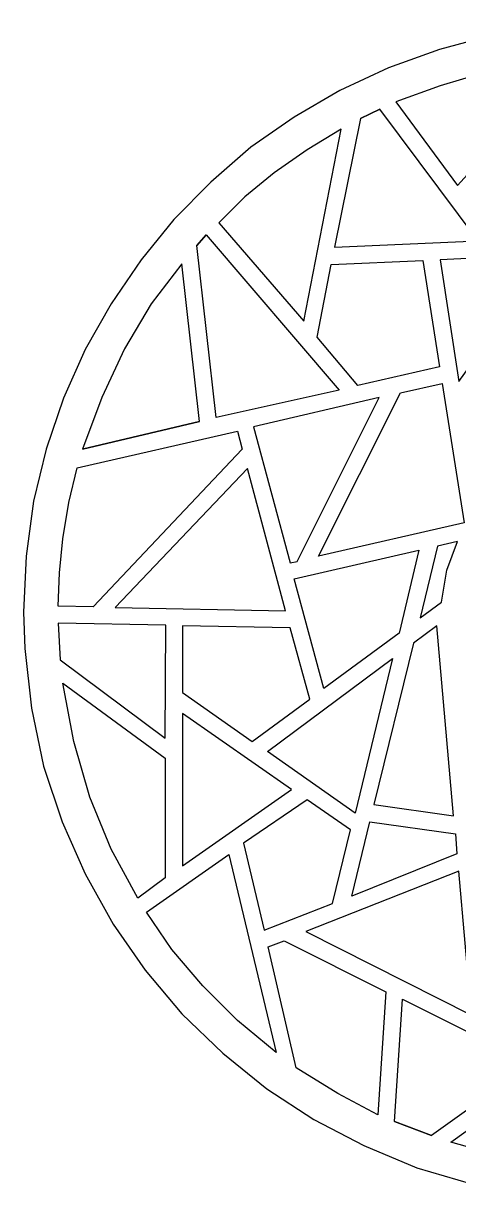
# Model space of a CAD drawing. Header units: centimetres. Extents: x -7.5 to 6.2, y -14.2 to 13.7.
# Drawn here: x -7.54 to -2.47, y -14.2 to -0.48 of the extents above; entities that cross this region are included whole.
import ezdxf

# ---------------------------------------------------------------- set-up
doc = ezdxf.new("R2010")
doc.units = ezdxf.units.CM
doc.header["$MEASUREMENT"] = 0

msp = doc.modelspace()

# ---------------------------------------------------------------- linework, layer by layer
at = {"color": 242}
for points, knots in [([(-1.09796, -0.49), (-1.09796, -0.49), (-0.39593, -0.48225), (-0.39593, -0.48225), (-0.39593, -0.48225), (-0.39593, -0.48225), (0.29056, -0.54457), (0.29056, -0.54457), (0.29056, -0.54457), (0.29056, -0.54457), (0.96125, -0.66938), (0.96125, -0.66938), (0.96125, -0.66938), (0.96125, -0.66938), (1.60086, -0.86453), (1.60086, -0.86453), (1.60086, -0.86453), (1.60086, -0.86453), (2.22492, -1.114), (2.22492, -1.114), (2.22492, -1.114), (2.22492, -1.114), (2.80988, -1.42609), (2.80988, -1.42609), (2.80988, -1.42609), (2.80988, -1.42609), (3.35589, -1.79274), (3.35589, -1.79274), (3.35589, -1.79274), (3.35589, -1.79274), (3.87055, -2.20603), (3.87055, -2.20603), (3.87055, -2.20603), (3.87055, -2.20603), (4.34642, -2.65847), (4.34642, -2.65847), (4.34642, -2.65847), (4.34642, -2.65847), (4.76766, -3.15769), (4.76766, -3.15769), (4.76766, -3.15769), (4.76766, -3.15769), (5.14985, -3.71135), (5.14985, -3.71135), (5.14985, -3.71135), (5.14985, -3.71135), (5.46971, -4.28866), (5.46971, -4.28866), (5.46971, -4.28866), (5.46971, -4.28866), (5.74262, -4.90479), (5.74262, -4.90479), (5.74262, -4.90479), (5.74262, -4.90479), (5.95324, -5.54438), (5.95324, -5.54438), (5.95324, -5.54438), (5.95324, -5.54438), (6.09367, -6.22308), (6.09367, -6.22308), (6.09367, -6.22308), (6.09367, -6.22308), (6.17943, -6.91721), (6.17943, -6.91721), (6.17943, -6.91721), (6.17943, -6.91721), (6.1872, -7.61925), (6.1872, -7.61925), (6.1872, -7.61925), (6.1872, -7.61925), (6.12487, -8.31347), (6.12487, -8.31347), (6.12487, -8.31347), (6.12487, -8.31347), (5.9923, -8.97643), (5.9923, -8.97643), (5.9923, -8.97643), (5.9923, -8.97643), (5.8051, -9.62376), (5.8051, -9.62376), (5.8051, -9.62376), (5.8051, -9.62376), (5.54768, -10.23988), (5.54768, -10.23988), (5.54768, -10.23988), (5.54768, -10.23988), (5.24331, -10.82489), (5.24331, -10.82489), (5.24331, -10.82489), (5.24331, -10.82489), (4.87692, -11.37093), (4.87692, -11.37093), (4.87692, -11.37093), (4.87692, -11.37093), (4.46338, -11.88568), (4.46338, -11.88568), (4.46338, -11.88568), (4.46338, -11.88568), (4.00322, -12.36148), (4.00322, -12.36148), (4.00322, -12.36148), (4.00322, -12.36148), (3.50407, -12.79056), (3.50407, -12.79056), (3.50407, -12.79056), (3.50407, -12.79056), (2.95804, -13.17276), (2.95804, -13.17276), (2.95804, -13.17276), (2.95804, -13.17276), (2.38085, -13.49262), (2.38085, -13.49262), (2.38085, -13.49262), (2.38085, -13.49262), (1.76476, -13.76553), (1.76476, -13.76553), (1.76476, -13.76553), (1.76476, -13.76553), (1.11731, -13.9684), (1.11731, -13.9684), (1.11731, -13.9684), (1.11731, -13.9684), (0.44645, -14.11658), (0.44645, -14.11658), (0.44645, -14.11658), (0.44645, -14.11658), (-0.24777, -14.19457), (-0.24777, -14.19457), (-0.24777, -14.19457), (-0.24777, -14.19457), (-0.95756, -14.20233), (-0.95756, -14.20233), (-0.95756, -14.20233), (-0.95756, -14.20233), (-1.64391, -14.14002), (-1.64391, -14.14002), (-1.64391, -14.14002), (-1.64391, -14.14002), (-2.31475, -14.00728), (-2.31475, -14.00728), (-2.31475, -14.00728), (-2.31475, -14.00728), (-2.95437, -13.82005), (-2.95437, -13.82005), (-2.95437, -13.82005), (-2.95437, -13.82005), (-3.57051, -13.56283), (-3.57051, -13.56283), (-3.57051, -13.56283), (-3.57051, -13.56283), (-4.15547, -13.25849), (-4.15547, -13.25849), (-4.15547, -13.25849), (-4.15547, -13.25849), (-4.7014, -12.89982), (-4.7014, -12.89982), (-4.7014, -12.89982), (-4.7014, -12.89982), (-5.21633, -12.48629), (-5.21633, -12.48629), (-5.21633, -12.48629), (-5.21633, -12.48629), (-5.69209, -12.02612), (-5.69209, -12.02612), (-5.69209, -12.02612), (-5.69209, -12.02612), (-6.12114, -11.51923), (-6.12114, -11.51923), (-6.12114, -11.51923), (-6.12114, -11.51923), (-6.49548, -10.98094), (-6.49548, -10.98094), (-6.49548, -10.98094), (-6.49548, -10.98094), (-6.823, -10.39592), (-6.823, -10.39592), (-6.823, -10.39592), (-6.823, -10.39592), (-7.08821, -9.7876), (-7.08821, -9.7876), (-7.08821, -9.7876), (-7.08821, -9.7876), (-7.3067, -9.14018), (-7.3067, -9.14018), (-7.3067, -9.14018), (-7.3067, -9.14018), (-7.44709, -8.46151), (-7.44709, -8.46151), (-7.44709, -8.46151), (-7.44709, -8.46151), (-7.52514, -7.76739), (-7.52514, -7.76739), (-7.52514, -7.76739), (-7.52514, -7.76739), (-7.54065, -7.34608), (-7.54065, -7.34608), (-7.54065, -7.34608), (-7.54065, -7.34608), (-7.50948, -6.69105), (-7.50948, -6.69105), (-7.50948, -6.69105), (-7.50948, -6.69105), (-7.42368, -6.05142), (-7.42368, -6.05142), (-7.42368, -6.05142), (-7.42368, -6.05142), (-7.27539, -5.44292), (-7.27539, -5.44292), (-7.27539, -5.44292), (-7.27539, -5.44292), (-7.07268, -4.85013), (-7.07268, -4.85013), (-7.07268, -4.85013), (-7.07268, -4.85013), (-6.823, -4.28083), (-6.823, -4.28083), (-6.823, -4.28083), (-6.823, -4.28083), (-6.51888, -3.75044), (-6.51888, -3.75044), (-6.51888, -3.75044), (-6.51888, -3.75044), (-6.1679, -3.23555), (-6.1679, -3.23555), (-6.1679, -3.23555), (-6.1679, -3.23555), (-5.78572, -2.76773), (-5.78572, -2.76773), (-5.78572, -2.76773), (-5.78572, -2.76773), (-5.35671, -2.33082), (-5.35671, -2.33082), (-5.35671, -2.33082), (-5.35671, -2.33082), (-4.88871, -1.92517), (-4.88871, -1.92517), (-4.88871, -1.92517), (-4.88871, -1.92517), (-4.38172, -1.57418), (-4.38172, -1.57418), (-4.38172, -1.57418), (-4.38172, -1.57418), (-3.85122, -1.26221), (-3.85122, -1.26221), (-3.85122, -1.26221), (-3.85122, -1.26221), (-3.28176, -0.99701), (-3.28176, -0.99701), (-3.28176, -0.99701), (-3.28176, -0.99701), (-2.68907, -0.78639), (-2.68907, -0.78639), (-2.68907, -0.78639), (-2.68907, -0.78639), (-2.0807, -0.62261), (-2.0807, -0.62261), (-2.0807, -0.62261), (-2.0807, -0.62261), (-1.44112, -0.52113), (-1.44112, -0.52113), (-1.44112, -0.52113), (-1.44112, -0.52113), (-1.09796, -0.49), (-1.09796, -0.49)], [0, 0, 0, 0, 0.01492537, 0.01492537, 0.01492537, 0.01492537, 0.02985075, 0.02985075, 0.02985075, 0.02985075, 0.04477612, 0.04477612, 0.04477612, 0.04477612, 0.05970149, 0.05970149, 0.05970149, 0.05970149, 0.07462687, 0.07462687, 0.07462687, 0.07462687, 0.08955224, 0.08955224, 0.08955224, 0.08955224, 0.10447761, 0.10447761, 0.10447761, 0.10447761, 0.11940299, 0.11940299, 0.11940299, 0.11940299, 0.13432836, 0.13432836, 0.13432836, 0.13432836, 0.14925373, 0.14925373, 0.14925373, 0.14925373, 0.1641791, 0.1641791, 0.1641791, 0.1641791, 0.17910448, 0.17910448, 0.17910448, 0.17910448, 0.19402985, 0.19402985, 0.19402985, 0.19402985, 0.20895522, 0.20895522, 0.20895522, 0.20895522, 0.2238806, 0.2238806, 0.2238806, 0.2238806, 0.23880597, 0.23880597, 0.23880597, 0.23880597, 0.25373134, 0.25373134, 0.25373134, 0.25373134, 0.26865672, 0.26865672, 0.26865672, 0.26865672, 0.28358209, 0.28358209, 0.28358209, 0.28358209, 0.29850746, 0.29850746, 0.29850746, 0.29850746, 0.31343284, 0.31343284, 0.31343284, 0.31343284, 0.32835821, 0.32835821, 0.32835821, 0.32835821, 0.34328358, 0.34328358, 0.34328358, 0.34328358, 0.35820896, 0.35820896, 0.35820896, 0.35820896, 0.37313433, 0.37313433, 0.37313433, 0.37313433, 0.3880597, 0.3880597, 0.3880597, 0.3880597, 0.40298507, 0.40298507, 0.40298507, 0.40298507, 0.41791045, 0.41791045, 0.41791045, 0.41791045, 0.43283582, 0.43283582, 0.43283582, 0.43283582, 0.44776119, 0.44776119, 0.44776119, 0.44776119, 0.46268657, 0.46268657, 0.46268657, 0.46268657, 0.47761194, 0.47761194, 0.47761194, 0.47761194, 0.49253731, 0.49253731, 0.49253731, 0.49253731, 0.50746269, 0.50746269, 0.50746269, 0.50746269, 0.52238806, 0.52238806, 0.52238806, 0.52238806, 0.53731343, 0.53731343, 0.53731343, 0.53731343, 0.55223881, 0.55223881, 0.55223881, 0.55223881, 0.56716418, 0.56716418, 0.56716418, 0.56716418, 0.58208955, 0.58208955, 0.58208955, 0.58208955, 0.59701493, 0.59701493, 0.59701493, 0.59701493, 0.6119403, 0.6119403, 0.6119403, 0.6119403, 0.62686567, 0.62686567, 0.62686567, 0.62686567, 0.64179104, 0.64179104, 0.64179104, 0.64179104, 0.65671642, 0.65671642, 0.65671642, 0.65671642, 0.67164179, 0.67164179, 0.67164179, 0.67164179, 0.68656716, 0.68656716, 0.68656716, 0.68656716, 0.70149254, 0.70149254, 0.70149254, 0.70149254, 0.71641791, 0.71641791, 0.71641791, 0.71641791, 0.73134328, 0.73134328, 0.73134328, 0.73134328, 0.74626866, 0.74626866, 0.74626866, 0.74626866, 0.76119403, 0.76119403, 0.76119403, 0.76119403, 0.7761194, 0.7761194, 0.7761194, 0.7761194, 0.79104478, 0.79104478, 0.79104478, 0.79104478, 0.80597015, 0.80597015, 0.80597015, 0.80597015, 0.82089552, 0.82089552, 0.82089552, 0.82089552, 0.8358209, 0.8358209, 0.8358209, 0.8358209, 0.85074627, 0.85074627, 0.85074627, 0.85074627, 0.86567164, 0.86567164, 0.86567164, 0.86567164, 0.88059701, 0.88059701, 0.88059701, 0.88059701, 0.89552239, 0.89552239, 0.89552239, 0.89552239, 0.91044776, 0.91044776, 0.91044776, 0.91044776, 0.92537313, 0.92537313, 0.92537313, 0.92537313, 0.94029851, 0.94029851, 0.94029851, 0.94029851, 0.95522388, 0.95522388, 0.95522388, 0.95522388, 0.97014925, 0.97014925, 0.97014925, 0.97014925, 1, 1, 1, 1]), ([(-3.19613, -1.3949), (-3.19613, -1.3949), (-2.68118, -1.20769), (-2.68118, -1.20769), (-2.68118, -1.20769), (-2.68118, -1.20769), (-2.15863, -1.05158), (-2.15863, -1.05158), (-2.15863, -1.05158), (-2.15863, -1.05158), (-1.64391, -0.95014), (-1.64391, -0.95014), (-1.64391, -0.95014), (-1.64391, -0.95014), (-1.14474, -0.90338), (-1.14474, -0.90338), (-1.14474, -0.90338), (-1.14474, -0.90338), (-2.47853, -2.36991), (-2.47853, -2.36991), (-2.47853, -2.36991), (-2.47853, -2.36991), (-3.19613, -1.3949), (-3.19613, -1.3949)], [0, 0, 0, 0, 0.14285714, 0.14285714, 0.14285714, 0.14285714, 0.28571429, 0.28571429, 0.28571429, 0.28571429, 0.42857143, 0.42857143, 0.42857143, 0.42857143, 0.57142857, 0.57142857, 0.57142857, 0.57142857, 0.71428571, 0.71428571, 0.71428571, 0.71428571, 1, 1, 1, 1]), ([(-3.3833, -1.48059), (-3.3833, -1.48059), (-2.23661, -3.01723), (-2.23661, -3.01723), (-2.23661, -3.01723), (-2.23661, -3.01723), (-3.9137, -3.08741), (-3.9137, -3.08741), (-3.9137, -3.08741), (-3.9137, -3.08741), (-3.60955, -1.58976), (-3.60955, -1.58976), (-3.60955, -1.58976), (-3.60955, -1.58976), (-3.3833, -1.48059), (-3.3833, -1.48059)], [0, 0, 0, 0, 0.2, 0.2, 0.2, 0.2, 0.4, 0.4, 0.4, 0.4, 0.6, 0.6, 0.6, 0.6, 1, 1, 1, 1]), ([(-3.60955, -1.58976), (-3.60955, -1.58976), (-3.3833, -1.48059), (-3.3833, -1.48059), (-3.3833, -1.48059), (-3.3833, -1.48059), (-3.60955, -1.58976), (-3.60955, -1.58976)], [0, 0, 0, 0, 0.33333333, 0.33333333, 0.33333333, 0.33333333, 1, 1, 1, 1]), ([(-3.83573, -1.71462), (-3.83573, -1.71462), (-4.27246, -3.95309), (-4.27246, -3.95309), (-4.27246, -3.95309), (-4.27246, -3.95309), (-5.26313, -2.80652), (-5.26313, -2.80652), (-5.26313, -2.80652), (-5.26313, -2.80652), (-4.95891, -2.50236), (-4.95891, -2.50236), (-4.95891, -2.50236), (-4.95891, -2.50236), (-4.61568, -2.22166), (-4.61568, -2.22166), (-4.61568, -2.22166), (-4.61568, -2.22166), (-4.2334, -1.95635), (-4.2334, -1.95635), (-4.2334, -1.95635), (-4.2334, -1.95635), (-3.83573, -1.71462), (-3.83573, -1.71462)], [0, 0, 0, 0, 0.14285714, 0.14285714, 0.14285714, 0.14285714, 0.28571429, 0.28571429, 0.28571429, 0.28571429, 0.42857143, 0.42857143, 0.42857143, 0.42857143, 0.57142857, 0.57142857, 0.57142857, 0.57142857, 0.71428571, 0.71428571, 0.71428571, 0.71428571, 1, 1, 1, 1]), ([(-5.41132, -2.94699), (-5.41132, -2.94699), (-5.52048, -3.07171), (-5.52048, -3.07171), (-5.52048, -3.07171), (-5.52048, -3.07171), (-5.41132, -2.94699), (-5.41132, -2.94699)], [0, 0, 0, 0, 0.33333333, 0.33333333, 0.33333333, 0.33333333, 1, 1, 1, 1]), ([(-5.52048, -3.07171), (-5.52048, -3.07171), (-5.29427, -5.07644), (-5.29427, -5.07644), (-5.29427, -5.07644), (-5.29427, -5.07644), (-3.85916, -4.75653), (-3.85916, -4.75653), (-3.85916, -4.75653), (-3.85916, -4.75653), (-5.41132, -2.94699), (-5.41132, -2.94699), (-5.41132, -2.94699), (-5.41132, -2.94699), (-5.52048, -3.07171), (-5.52048, -3.07171)], [0, 0, 0, 0, 0.2, 0.2, 0.2, 0.2, 0.4, 0.4, 0.4, 0.4, 0.6, 0.6, 0.6, 0.6, 1, 1, 1, 1]), ([(-6.85433, -5.44292), (-6.85433, -5.44292), (-6.628, -4.84248), (-6.628, -4.84248), (-6.628, -4.84248), (-6.628, -4.84248), (-6.36288, -4.27306), (-6.36288, -4.27306), (-6.36288, -4.27306), (-6.36288, -4.27306), (-6.05088, -3.75044), (-6.05088, -3.75044), (-6.05088, -3.75044), (-6.05088, -3.75044), (-5.69209, -3.28243), (-5.69209, -3.28243), (-5.69209, -3.28243), (-5.69209, -3.28243), (-5.48924, -5.12326), (-5.48924, -5.12326), (-5.48924, -5.12326), (-5.48924, -5.12326), (-6.85433, -5.44292), (-6.85433, -5.44292)], [0, 0, 0, 0, 0.14285714, 0.14285714, 0.14285714, 0.14285714, 0.28571429, 0.28571429, 0.28571429, 0.28571429, 0.42857143, 0.42857143, 0.42857143, 0.42857143, 0.57142857, 0.57142857, 0.57142857, 0.57142857, 0.71428571, 0.71428571, 0.71428571, 0.71428571, 1, 1, 1, 1]), ([(-3.95276, -3.29024), (-3.95276, -3.29024), (-4.11647, -4.14034), (-4.11647, -4.14034), (-4.11647, -4.14034), (-4.11647, -4.14034), (-3.64068, -4.70204), (-3.64068, -4.70204), (-3.64068, -4.70204), (-3.64068, -4.70204), (-2.68907, -4.48362), (-2.68907, -4.48362), (-2.68907, -4.48362), (-2.68907, -4.48362), (-2.88412, -3.24343), (-2.88412, -3.24343), (-2.88412, -3.24343), (-2.88412, -3.24343), (-3.95276, -3.29024), (-3.95276, -3.29024)], [0, 0, 0, 0, 0.16666667, 0.16666667, 0.16666667, 0.16666667, 0.33333333, 0.33333333, 0.33333333, 0.33333333, 0.5, 0.5, 0.5, 0.5, 0.66666667, 0.66666667, 0.66666667, 0.66666667, 1, 1, 1, 1]), ([(-2.68118, -3.23555), (-2.68118, -3.23555), (-1.39433, -3.17329), (-1.39433, -3.17329), (-1.39433, -3.17329), (-1.39433, -3.17329), (-2.46292, -4.65522), (-2.46292, -4.65522), (-2.46292, -4.65522), (-2.46292, -4.65522), (-2.68118, -3.23555), (-2.68118, -3.23555)], [0, 0, 0, 0, 0.25, 0.25, 0.25, 0.25, 0.5, 0.5, 0.5, 0.5, 1, 1, 1, 1]), ([(-2.6578, -4.6786), (-2.6578, -4.6786), (-3.14146, -4.78784), (-3.14146, -4.78784), (-3.14146, -4.78784), (-3.14146, -4.78784), (-4.10089, -6.69105), (-4.10089, -6.69105), (-4.10089, -6.69105), (-4.10089, -6.69105), (-2.40049, -6.30104), (-2.40049, -6.30104), (-2.40049, -6.30104), (-2.40049, -6.30104), (-2.6578, -4.6786), (-2.6578, -4.6786)], [0, 0, 0, 0, 0.2, 0.2, 0.2, 0.2, 0.4, 0.4, 0.4, 0.4, 0.6, 0.6, 0.6, 0.6, 1, 1, 1, 1]), ([(-4.3504, -6.75334), (-4.3504, -6.75334), (-4.42852, -6.769), (-4.42852, -6.769), (-4.42852, -6.769), (-4.42852, -6.769), (-4.85754, -5.18558), (-4.85754, -5.18558), (-4.85754, -5.18558), (-4.85754, -5.18558), (-3.39108, -4.84248), (-3.39108, -4.84248), (-3.39108, -4.84248), (-3.39108, -4.84248), (-4.3504, -6.75334), (-4.3504, -6.75334)], [0, 0, 0, 0, 0.2, 0.2, 0.2, 0.2, 0.4, 0.4, 0.4, 0.4, 0.6, 0.6, 0.6, 0.6, 1, 1, 1, 1]), ([(-5.48924, -5.12326), (-5.48924, -5.12326), (-6.85433, -5.44292), (-6.85433, -5.44292), (-6.85433, -5.44292), (-6.85433, -5.44292), (-5.48924, -5.12326), (-5.48924, -5.12326)], [0, 0, 0, 0, 0.33333333, 0.33333333, 0.33333333, 0.33333333, 1, 1, 1, 1]), ([(-7.13496, -7.276), (-7.13496, -7.276), (-6.72941, -7.28377), (-6.72941, -7.28377), (-6.72941, -7.28377), (-6.72941, -7.28377), (-4.99008, -5.44292), (-4.99008, -5.44292), (-4.99008, -5.44292), (-4.99008, -5.44292), (-5.04474, -5.23237), (-5.04474, -5.23237), (-5.04474, -5.23237), (-5.04474, -5.23237), (-6.91661, -5.66139), (-6.91661, -5.66139), (-6.91661, -5.66139), (-6.91661, -5.66139), (-7.01021, -6.06696), (-7.01021, -6.06696), (-7.01021, -6.06696), (-7.01021, -6.06696), (-7.08038, -6.4882), (-7.08038, -6.4882), (-7.08038, -6.4882), (-7.08038, -6.4882), (-7.11952, -6.88605), (-7.11952, -6.88605), (-7.11952, -6.88605), (-7.11952, -6.88605), (-7.13496, -7.276), (-7.13496, -7.276)], [0, 0, 0, 0, 0.11111111, 0.11111111, 0.11111111, 0.11111111, 0.22222222, 0.22222222, 0.22222222, 0.22222222, 0.33333333, 0.33333333, 0.33333333, 0.33333333, 0.44444444, 0.44444444, 0.44444444, 0.44444444, 0.55555556, 0.55555556, 0.55555556, 0.55555556, 0.66666667, 0.66666667, 0.66666667, 0.66666667, 0.77777778, 0.77777778, 0.77777778, 0.77777778, 1, 1, 1, 1]), ([(-4.48314, -7.33057), (-4.48314, -7.33057), (-6.47208, -7.29166), (-6.47208, -7.29166), (-6.47208, -7.29166), (-6.47208, -7.29166), (-4.92774, -5.66929), (-4.92774, -5.66929), (-4.92774, -5.66929), (-4.92774, -5.66929), (-4.48314, -7.33057), (-4.48314, -7.33057)], [0, 0, 0, 0, 0.25, 0.25, 0.25, 0.25, 0.5, 0.5, 0.5, 0.5, 1, 1, 1, 1]), ([(-2.66568, -7.22921), (-2.66568, -7.22921), (-2.91531, -7.4086), (-2.91531, -7.4086), (-2.91531, -7.4086), (-2.91531, -7.4086), (-2.71248, -6.57407), (-2.71248, -6.57407), (-2.71248, -6.57407), (-2.71248, -6.57407), (-2.47853, -6.51935), (-2.47853, -6.51935), (-2.47853, -6.51935), (-2.47853, -6.51935), (-2.60337, -6.85478), (-2.60337, -6.85478), (-2.60337, -6.85478), (-2.60337, -6.85478), (-2.66568, -7.22921), (-2.66568, -7.22921)], [0, 0, 0, 0, 0.16666667, 0.16666667, 0.16666667, 0.16666667, 0.33333333, 0.33333333, 0.33333333, 0.33333333, 0.5, 0.5, 0.5, 0.5, 0.66666667, 0.66666667, 0.66666667, 0.66666667, 1, 1, 1, 1]), ([(-3.15703, -7.58793), (-3.15703, -7.58793), (-2.93094, -6.62087), (-2.93094, -6.62087), (-2.93094, -6.62087), (-2.93094, -6.62087), (-4.38172, -6.95623), (-4.38172, -6.95623), (-4.38172, -6.95623), (-4.38172, -6.95623), (-4.03846, -8.23541), (-4.03846, -8.23541), (-4.03846, -8.23541), (-4.03846, -8.23541), (-3.15703, -7.58793), (-3.15703, -7.58793)], [0, 0, 0, 0, 0.2, 0.2, 0.2, 0.2, 0.4, 0.4, 0.4, 0.4, 0.6, 0.6, 0.6, 0.6, 1, 1, 1, 1]), ([(-7.11159, -7.89989), (-7.11159, -7.89989), (-7.13496, -7.47096), (-7.13496, -7.47096), (-7.13496, -7.47096), (-7.13496, -7.47096), (-5.87933, -7.49435), (-5.87933, -7.49435), (-5.87933, -7.49435), (-5.87933, -7.49435), (-5.88705, -8.8126), (-5.88705, -8.8126), (-5.88705, -8.8126), (-5.88705, -8.8126), (-7.11159, -7.89989), (-7.11159, -7.89989)], [0, 0, 0, 0, 0.2, 0.2, 0.2, 0.2, 0.4, 0.4, 0.4, 0.4, 0.6, 0.6, 0.6, 0.6, 1, 1, 1, 1]), ([(-5.68422, -7.50222), (-5.68422, -7.50222), (-4.42852, -7.52557), (-4.42852, -7.52557), (-4.42852, -7.52557), (-4.42852, -7.52557), (-4.20228, -8.36011), (-4.20228, -8.36011), (-4.20228, -8.36011), (-4.20228, -8.36011), (-4.87301, -8.85152), (-4.87301, -8.85152), (-4.87301, -8.85152), (-4.87301, -8.85152), (-5.68422, -8.28219), (-5.68422, -8.28219), (-5.68422, -8.28219), (-5.68422, -8.28219), (-5.68422, -7.50222), (-5.68422, -7.50222)], [0, 0, 0, 0, 0.16666667, 0.16666667, 0.16666667, 0.16666667, 0.33333333, 0.33333333, 0.33333333, 0.33333333, 0.5, 0.5, 0.5, 0.5, 0.66666667, 0.66666667, 0.66666667, 0.66666667, 1, 1, 1, 1]), ([(-2.52532, -9.7174), (-2.52532, -9.7174), (-3.45354, -9.58474), (-3.45354, -9.58474), (-3.45354, -9.58474), (-3.45354, -9.58474), (-2.99328, -7.70489), (-2.99328, -7.70489), (-2.99328, -7.70489), (-2.99328, -7.70489), (-2.72027, -7.50222), (-2.72027, -7.50222), (-2.72027, -7.50222), (-2.72027, -7.50222), (-2.52532, -9.7174), (-2.52532, -9.7174)], [0, 0, 0, 0, 0.2, 0.2, 0.2, 0.2, 0.4, 0.4, 0.4, 0.4, 0.6, 0.6, 0.6, 0.6, 1, 1, 1, 1]), ([(-3.23502, -7.88439), (-3.23502, -7.88439), (-4.69368, -8.96847), (-4.69368, -8.96847), (-4.69368, -8.96847), (-4.69368, -8.96847), (-3.67185, -9.68626), (-3.67185, -9.68626), (-3.67185, -9.68626), (-3.67185, -9.68626), (-3.23502, -7.88439), (-3.23502, -7.88439)], [0, 0, 0, 0, 0.25, 0.25, 0.25, 0.25, 0.5, 0.5, 0.5, 0.5, 1, 1, 1, 1]), ([(-6.20676, -10.67673), (-6.20676, -10.67673), (-5.88705, -10.44271), (-5.88705, -10.44271), (-5.88705, -10.44271), (-5.88705, -10.44271), (-5.88705, -9.0466), (-5.88705, -9.0466), (-5.88705, -9.0466), (-5.88705, -9.0466), (-7.08038, -8.17305), (-7.08038, -8.17305), (-7.08038, -8.17305), (-7.08038, -8.17305), (-6.95569, -8.85152), (-6.95569, -8.85152), (-6.95569, -8.85152), (-6.95569, -8.85152), (-6.76843, -9.49901), (-6.76843, -9.49901), (-6.76843, -9.49901), (-6.76843, -9.49901), (-6.51888, -10.10734), (-6.51888, -10.10734), (-6.51888, -10.10734), (-6.51888, -10.10734), (-6.20676, -10.67673), (-6.20676, -10.67673)], [0, 0, 0, 0, 0.125, 0.125, 0.125, 0.125, 0.25, 0.25, 0.25, 0.25, 0.375, 0.375, 0.375, 0.375, 0.5, 0.5, 0.5, 0.5, 0.625, 0.625, 0.625, 0.625, 0.75, 0.75, 0.75, 0.75, 1, 1, 1, 1]), ([(-5.68422, -10.30231), (-5.68422, -10.30231), (-5.68422, -8.52401), (-5.68422, -8.52401), (-5.68422, -8.52401), (-5.68422, -8.52401), (-4.4129, -9.41308), (-4.4129, -9.41308), (-4.4129, -9.41308), (-4.4129, -9.41308), (-5.68422, -10.30231), (-5.68422, -10.30231)], [0, 0, 0, 0, 0.25, 0.25, 0.25, 0.25, 0.5, 0.5, 0.5, 0.5, 1, 1, 1, 1]), ([(-3.72638, -9.88121), (-3.72638, -9.88121), (-3.93712, -10.73921), (-3.93712, -10.73921), (-3.93712, -10.73921), (-3.93712, -10.73921), (-4.73262, -11.05115), (-4.73262, -11.05115), (-4.73262, -11.05115), (-4.73262, -11.05115), (-4.97458, -10.03713), (-4.97458, -10.03713), (-4.97458, -10.03713), (-4.97458, -10.03713), (-4.2334, -9.53017), (-4.2334, -9.53017), (-4.2334, -9.53017), (-4.2334, -9.53017), (-3.72638, -9.88121), (-3.72638, -9.88121)], [0, 0, 0, 0, 0.16666667, 0.16666667, 0.16666667, 0.16666667, 0.33333333, 0.33333333, 0.33333333, 0.33333333, 0.5, 0.5, 0.5, 0.5, 0.66666667, 0.66666667, 0.66666667, 0.66666667, 1, 1, 1, 1]), ([(-2.50193, -9.928), (-2.50193, -9.928), (-3.5003, -9.7876), (-3.5003, -9.7876), (-3.5003, -9.7876), (-3.5003, -9.7876), (-3.71085, -10.65333), (-3.71085, -10.65333), (-3.71085, -10.65333), (-3.71085, -10.65333), (-2.48635, -10.16196), (-2.48635, -10.16196), (-2.48635, -10.16196), (-2.48635, -10.16196), (-2.50193, -9.928), (-2.50193, -9.928)], [0, 0, 0, 0, 0.2, 0.2, 0.2, 0.2, 0.4, 0.4, 0.4, 0.4, 0.6, 0.6, 0.6, 0.6, 1, 1, 1, 1]), ([(-4.59227, -12.47856), (-4.59227, -12.47856), (-5.14612, -10.16985), (-5.14612, -10.16985), (-5.14612, -10.16985), (-5.14612, -10.16985), (-6.10542, -10.84053), (-6.10542, -10.84053), (-6.10542, -10.84053), (-6.10542, -10.84053), (-5.80907, -11.27732), (-5.80907, -11.27732), (-5.80907, -11.27732), (-5.80907, -11.27732), (-5.45031, -11.69851), (-5.45031, -11.69851), (-5.45031, -11.69851), (-5.45031, -11.69851), (-5.04474, -12.10413), (-5.04474, -12.10413), (-5.04474, -12.10413), (-5.04474, -12.10413), (-4.59227, -12.47856), (-4.59227, -12.47856)], [0, 0, 0, 0, 0.14285714, 0.14285714, 0.14285714, 0.14285714, 0.28571429, 0.28571429, 0.28571429, 0.28571429, 0.42857143, 0.42857143, 0.42857143, 0.42857143, 0.57142857, 0.57142857, 0.57142857, 0.57142857, 0.71428571, 0.71428571, 0.71428571, 0.71428571, 1, 1, 1, 1]), ([(-4.24907, -11.06681), (-4.24907, -11.06681), (-2.46292, -10.36466), (-2.46292, -10.36466), (-2.46292, -10.36466), (-2.46292, -10.36466), (-2.31475, -12.04181), (-2.31475, -12.04181), (-2.31475, -12.04181), (-2.31475, -12.04181), (-4.24907, -11.06681), (-4.24907, -11.06681)], [0, 0, 0, 0, 0.25, 0.25, 0.25, 0.25, 0.5, 0.5, 0.5, 0.5, 1, 1, 1, 1]), ([(-3.40672, -13.20395), (-3.40672, -13.20395), (-3.31307, -11.76874), (-3.31307, -11.76874), (-3.31307, -11.76874), (-3.31307, -11.76874), (-4.4987, -11.17597), (-4.4987, -11.17597), (-4.4987, -11.17597), (-4.4987, -11.17597), (-4.68587, -11.24605), (-4.68587, -11.24605), (-4.68587, -11.24605), (-4.68587, -11.24605), (-4.35834, -12.65804), (-4.35834, -12.65804), (-4.35834, -12.65804), (-4.35834, -12.65804), (-3.87464, -12.95434), (-3.87464, -12.95434), (-3.87464, -12.95434), (-3.87464, -12.95434), (-3.40672, -13.20395), (-3.40672, -13.20395)], [0, 0, 0, 0, 0.14285714, 0.14285714, 0.14285714, 0.14285714, 0.28571429, 0.28571429, 0.28571429, 0.28571429, 0.42857143, 0.42857143, 0.42857143, 0.42857143, 0.57142857, 0.57142857, 0.57142857, 0.57142857, 0.71428571, 0.71428571, 0.71428571, 0.71428571, 1, 1, 1, 1]), ([(-2.78266, -13.44579), (-2.78266, -13.44579), (-1.61271, -12.61124), (-1.61271, -12.61124), (-1.61271, -12.61124), (-1.61271, -12.61124), (-3.11811, -11.85459), (-3.11811, -11.85459), (-3.11811, -11.85459), (-3.11811, -11.85459), (-3.21162, -13.28191), (-3.21162, -13.28191), (-3.21162, -13.28191), (-3.21162, -13.28191), (-2.78266, -13.44579), (-2.78266, -13.44579)], [0, 0, 0, 0, 0.2, 0.2, 0.2, 0.2, 0.4, 0.4, 0.4, 0.4, 0.6, 0.6, 0.6, 0.6, 1, 1, 1, 1]), ([(-0.87168, -13.80456), (-0.87168, -13.80456), (-0.68445, -12.18211), (-0.68445, -12.18211), (-0.68445, -12.18211), (-0.68445, -12.18211), (-2.55653, -13.52376), (-2.55653, -13.52376), (-2.55653, -13.52376), (-2.55653, -13.52376), (-2.16648, -13.63301), (-2.16648, -13.63301), (-2.16648, -13.63301), (-2.16648, -13.63301), (-1.74531, -13.71874), (-1.74531, -13.71874), (-1.74531, -13.71874), (-1.74531, -13.71874), (-1.32408, -13.77328), (-1.32408, -13.77328), (-1.32408, -13.77328), (-1.32408, -13.77328), (-0.87168, -13.80456), (-0.87168, -13.80456)], [0, 0, 0, 0, 0.14285714, 0.14285714, 0.14285714, 0.14285714, 0.28571429, 0.28571429, 0.28571429, 0.28571429, 0.42857143, 0.42857143, 0.42857143, 0.42857143, 0.57142857, 0.57142857, 0.57142857, 0.57142857, 0.71428571, 0.71428571, 0.71428571, 0.71428571, 1, 1, 1, 1]), ([(-3.21162, -13.28191), (-3.21162, -13.28191), (-2.78266, -13.44579), (-2.78266, -13.44579), (-2.78266, -13.44579), (-2.78266, -13.44579), (-3.21162, -13.28191), (-3.21162, -13.28191)], [0, 0, 0, 0, 0.33333333, 0.33333333, 0.33333333, 0.33333333, 1, 1, 1, 1])]:
    msp.add_open_spline(points, degree=3, knots=knots, dxfattribs=at)

doc.saveas('drawing.dxf')
